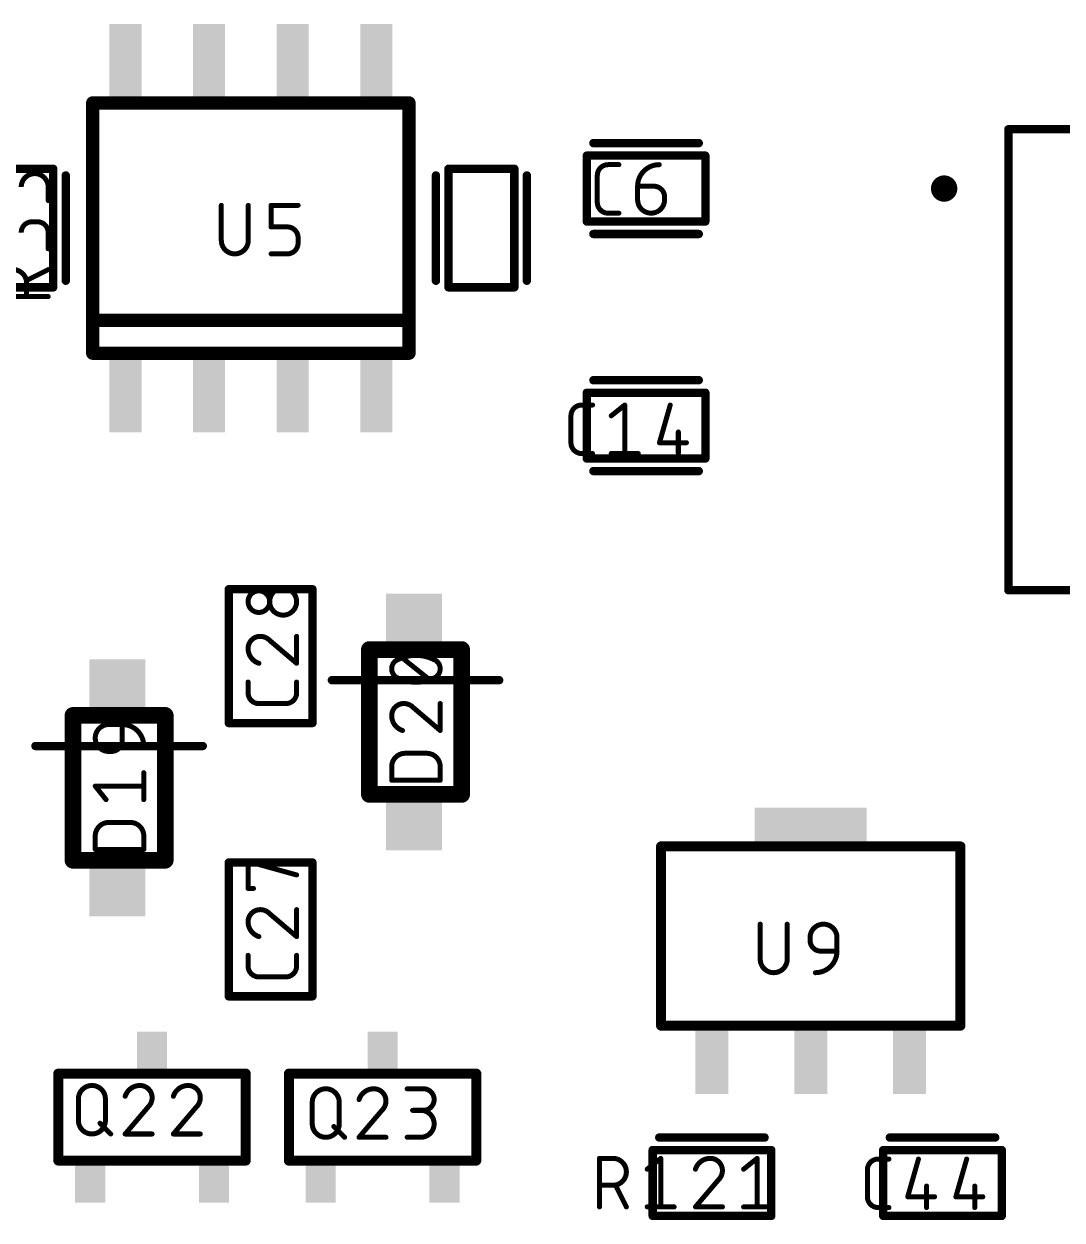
# Model space of a CAD drawing. Extents: x 0 to 107, y -11 to 54.
# Drawn here: x 36.56 to 52.32, y 19.94 to 38.1 of the extents above; entities that cross this region are included whole.
import ezdxf

# ---------------------------------------------------------------- set-up
doc = ezdxf.new("R2010")
doc.units = 0
for name, color, linetype in [('117', 253, 'CONTINUOUS'), ('21', 253, 'CONTINUOUS'), ('51', 253, 'CONTINUOUS')]:
    doc.layers.add(name, color=color, linetype=linetype)

# ---------------------------------------------------------------- blocks, each defined once
blk = doc.blocks.new('RECT')
blk.add_solid([(-0.5, -0.5), (0.5, -0.5), (-0.5, 0.5), (0.5, 0.5)])

msp = doc.modelspace()

# ---------------------------------------------------------------- linework, layer by layer
at = {"layer": '117'}
for points, const_width in [([(45.4234, 35.963, 0.4142), (45.2597, 35.7994)], 0.0762), ([(45.4234, 35.9821, 1), (45.4234, 35.944)], 0.0381), ([(45.4234, 35.944, 1), (45.4234, 35.9821)], 0.0381), ([(45.5871, 35.944, 1), (45.5871, 35.9821)], 0.0381), ([(46.199, 35.963, 0.4142), (45.8716, 35.6357)], 0.0762), ([(46.199, 35.944, 1), (46.199, 35.9821)], 0.0381), ([(36.9236, 35.6223, 1), (36.5143, 35.6223)], 0.0762), ([(45.2788, 35.7994, 1), (45.2407, 35.7994)], 0.0381), ([(45.2407, 35.7994, 1), (45.2788, 35.7994)], 0.0381), ([(36.9426, 35.6223, 1), (36.9045, 35.6223)], 0.0381), ([(36.9045, 35.6223, 1), (36.9426, 35.6223)], 0.0381), ([(45.8716, 35.6547, 1), (45.8716, 35.6166)], 0.0381), ([(45.8907, 35.6357, 1), (45.8526, 35.6357)], 0.0381), ([(45.8526, 35.6357, 1), (45.8907, 35.6357)], 0.0381), ([(46.2808, 35.472, 0.4142), (46.1172, 35.6357)], 0.0762), ([(46.1172, 35.6547, 1), (46.1172, 35.6166)], 0.0381), ([(46.1172, 35.6166, 1), (46.1172, 35.6547)], 0.0381), ([(36.9045, 35.4176, 1), (36.9426, 35.4176)], 0.0381), ([(45.2597, 35.3901, 0.4142), (45.4234, 35.2264)], 0.0762), ([(45.2788, 35.3901, 1), (45.2407, 35.3901)], 0.0381), ([(45.8716, 35.4311, 1), (46.2808, 35.4311)], 0.0762), ([(45.8907, 35.4311, 1), (45.8526, 35.4311)], 0.0381), ([(45.8526, 35.4311, 1), (45.8907, 35.4311)], 0.0381), ([(46.2999, 35.472, 1), (46.2618, 35.472)], 0.0381), ([(46.2618, 35.472, 1), (46.2999, 35.472)], 0.0381), ([(46.2999, 35.4311, 1), (46.2618, 35.4311)], 0.0381), ([(46.2618, 35.4311, 1), (46.2999, 35.4311)], 0.0381), ([(39.5708, 35.3449, 1), (39.5327, 35.3449)], 0.0381), ([(39.98, 35.3449, 1), (39.9419, 35.3449)], 0.0381), ([(40.3267, 35.3449, 1), (40.2886, 35.3449)], 0.0381), ([(40.3077, 35.364, 1), (40.3077, 35.3259)], 0.0381), ([(40.7169, 35.3259, 1), (40.7169, 35.364)], 0.0381), ([(45.2407, 35.3901, 1), (45.2788, 35.3901)], 0.0381), ([(45.4234, 35.2455, 1), (45.4234, 35.2074)], 0.0381), ([(45.4234, 35.2074, 1), (45.4234, 35.2455)], 0.0381), ([(45.5871, 35.2074, 1), (45.5871, 35.2455)], 0.0381), ([(36.678, 35.0953, 0.4142), (36.5143, 34.9317)], 0.0762), ([(36.678, 35.1144, 1), (36.678, 35.0763)], 0.0381), ([(36.678, 35.0763, 1), (36.678, 35.1144)], 0.0381), ([(36.7599, 35.1144, 1), (36.7599, 35.0763)], 0.0381), ([(36.9236, 34.9317, 0.4142), (36.7599, 35.0953)], 0.0762), ([(36.7599, 35.0763, 1), (36.7599, 35.1144)], 0.0381), ([(36.9426, 34.9317, 1), (36.9045, 34.9317)], 0.0381), ([(36.9045, 34.9317, 1), (36.9426, 34.9317)], 0.0381), ([(40.3077, 35.0366, 1), (40.3077, 34.9985)], 0.0381), ([(40.2886, 35.0175, 1), (40.3267, 35.0175)], 0.0381), ([(40.7169, 34.8538, 0.4142), (40.5532, 35.0175)], 0.0762), ([(40.5532, 35.0366, 1), (40.5532, 34.9985)], 0.0381), ([(40.5532, 34.9985, 1), (40.5532, 35.0366)], 0.0381), ([(40.736, 34.8538, 1), (40.6979, 34.8538)], 0.0381), ([(36.9045, 34.6861, 1), (36.9426, 34.6861)], 0.0381), ([(39.5708, 34.8129, 1), (39.5327, 34.8129)], 0.0381), ([(39.5327, 34.8129, 1), (39.5708, 34.8129)], 0.0381), ([(39.5518, 34.8129, 1), (39.961, 34.8129)], 0.0762), ([(39.98, 34.8129, 1), (39.9419, 34.8129)], 0.0381), ([(39.9419, 34.8129, 1), (39.98, 34.8129)], 0.0381), ([(40.5532, 34.6083, 0.4142), (40.7169, 34.772)], 0.0762), ([(40.6979, 34.8538, 1), (40.736, 34.8538)], 0.0381), ([(40.7359, 34.772, 1), (40.6978, 34.772)], 0.0381), ([(40.6979, 34.772, 1), (40.736, 34.772)], 0.0381), ([(40.3077, 34.6273, 1), (40.3077, 34.5892)], 0.0381), ([(40.5532, 34.6273, 1), (40.5532, 34.5892)], 0.0381), ([(40.5532, 34.5892, 1), (40.5532, 34.6273)], 0.0381), ([(36.5962, 34.1643, 1), (36.187, 34.1643)], 0.0762), ([(36.9321, 34.3519, 1), (36.915, 34.386)], 0.0381), ([(36.5877, 34.2223, 1), (36.6047, 34.1882)], 0.0381), ([(36.6152, 34.1643, 1), (36.5771, 34.1643)], 0.0381), ([(36.5771, 34.1643, 1), (36.6152, 34.1643)], 0.0381), ([(36.5771, 33.9597, 1), (36.6152, 33.9597)], 0.0381), ([(36.9236, 33.9407, 1), (36.9236, 33.9788)], 0.0381), ([(45.0234, 32.313, 0.4142), (44.8597, 32.1494)], 0.0762), ([(45.0234, 32.3321, 1), (45.0234, 32.294)], 0.0381), ([(45.0234, 32.294, 1), (45.0234, 32.3321)], 0.0381), ([(45.1871, 32.294, 1), (45.1871, 32.3321)], 0.0381), ([(45.6953, 32.313, 1), (45.6572, 32.313)], 0.0381), ([(45.6881, 32.2982, 1), (45.6643, 32.3279)], 0.0381), ([(46.3852, 32.3078, 1), (46.3485, 32.3183)], 0.0381), ([(44.8788, 32.1494, 1), (44.8407, 32.1494)], 0.0381), ([(44.8407, 32.1494, 1), (44.8788, 32.1494)], 0.0381), ([(45.4597, 32.1642, 1), (45.4835, 32.1345)], 0.0381), ([(46.5087, 31.9038, 1), (46.4706, 31.9038)], 0.0381), ([(44.8597, 31.7401, 0.4142), (45.0234, 31.5764)], 0.0762), ([(44.8788, 31.7401, 1), (44.8407, 31.7401)], 0.0381), ([(44.8407, 31.7401, 1), (44.8788, 31.7401)], 0.0381), ([(45.0234, 31.5955, 1), (45.0234, 31.5574)], 0.0381), ([(45.0234, 31.5574, 1), (45.0234, 31.5955)], 0.0381), ([(45.1871, 31.5574, 1), (45.1871, 31.5955)], 0.0381), ([(45.4716, 31.5955, 1), (45.4716, 31.5574)], 0.0381), ([(45.8808, 31.5574, 1), (45.8808, 31.5955)], 0.0381), ([(46.2031, 31.7592, 1), (46.2031, 31.7211)], 0.0381), ([(46.1848, 31.7454, 1), (46.2215, 31.7349)], 0.0381), ([(46.6124, 31.7211, 1), (46.6124, 31.7592)], 0.0381), ([(45.6572, 31.5764, 1), (45.6953, 31.5764)], 0.0381), ([(46.4706, 31.5764, 1), (46.5087, 31.5764)], 0.0381), ([(40.1218, 29.491, 1), (40.1218, 29.1636)], 0.0762), ([(40.1218, 29.1636, 1), (40.1218, 29.491)], 0.0762), ([(40.1218, 29.51, 1), (40.1218, 29.4719)], 0.0381), ([(40.1218, 29.4719, 1), (40.1218, 29.51)], 0.0381), ([(40.4901, 29.5319, 1), (40.4901, 29.1227)], 0.0762), ([(40.4901, 29.1227, 1), (40.4901, 29.5319)], 0.0762), ([(40.4901, 29.551, 1), (40.4901, 29.5129)], 0.0381), ([(40.4901, 29.5128, 1), (40.4901, 29.5509)], 0.0381), ([(40.1218, 29.1826, 1), (40.1218, 29.1445)], 0.0381), ([(40.1218, 29.1446, 1), (40.1218, 29.1827)], 0.0381), ([(40.4901, 29.1417, 1), (40.4901, 29.1036)], 0.0381), ([(40.4901, 29.1036, 1), (40.4901, 29.1417)], 0.0381), ([(40.1423, 28.8004, 0.4142), (39.9581, 28.6162)], 0.0762), ([(40.1422, 28.8194, 1), (40.1423, 28.7813)], 0.0381), ([(40.2855, 28.739, 0.2053), (40.1423, 28.8004)], 0.0762), ([(40.1423, 28.7813, 1), (40.1423, 28.8194)], 0.0381), ([(40.2978, 28.7535, 1), (40.2731, 28.7245)], 0.0381), ([(40.2717, 28.7259, 1), (40.2993, 28.7521)], 0.0381), ([(40.7138, 28.8004, 1), (40.6757, 28.8004)], 0.0381), ([(39.9581, 28.6162, 0.3252), (40.1218, 28.3912)], 0.0762), ([(39.9771, 28.6162, 1), (39.9391, 28.6162)], 0.0381), ([(39.9391, 28.6162, 1), (39.9772, 28.6162)], 0.0381), ([(42.5064, 28.5119, 0.1139), (42.2404, 28.4505)], 0.0762), ([(42.7724, 28.4505, 0.1139), (42.5064, 28.5119)], 0.0762), ([(42.5064, 28.5309, 1), (42.5064, 28.4929)], 0.0381), ([(42.5064, 28.4929, 1), (42.5064, 28.5309)], 0.0381), ([(40.1159, 28.373, 1), (40.1277, 28.4093)], 0.0381), ([(40.6757, 28.3912, 1), (40.7138, 28.3912)], 0.0381), ([(40.6824, 28.3766, 1), (40.707, 28.4057)], 0.0381), ([(42.2404, 28.4505, 0.3205), (42.1381, 28.3073)], 0.0762), ([(42.1381, 28.3073, 0.3205), (42.2404, 28.1641)], 0.0762), ([(42.1572, 28.3073, 1), (42.1191, 28.3073)], 0.0381), ([(42.2321, 28.4676, 1), (42.2488, 28.4334)], 0.0381), ([(42.2466, 28.4325, 1), (42.2342, 28.4685)], 0.0381), ([(42.3137, 28.4859, 1), (42.2899, 28.4561)], 0.0381), ([(42.8747, 28.3073, 0.3205), (42.7724, 28.4505)], 0.0762), ([(42.7786, 28.4685, 1), (42.7662, 28.4325)], 0.0381), ([(42.7724, 28.1641, 0.3204), (42.8747, 28.3073)], 0.0762), ([(42.764, 28.4334, 1), (42.7807, 28.4676)], 0.0381), ([(42.8937, 28.3073, 1), (42.8557, 28.3073)], 0.0381), ([(42.1191, 28.3073, 1), (42.1571, 28.3073)], 0.0381), ([(42.2404, 28.1641, 0.1139), (42.5064, 28.1027)], 0.0762), ([(42.2488, 28.1812, 1), (42.2321, 28.1469)], 0.0381), ([(42.2342, 28.146, 1), (42.2466, 28.1821)], 0.0381), ([(42.5064, 28.1027, 0.1139), (42.7724, 28.1641)], 0.0762), ([(42.6991, 28.1287, 1), (42.7229, 28.1585)], 0.0381), ([(42.7662, 28.1821, 1), (42.7786, 28.146)], 0.0381), ([(42.7807, 28.1469, 1), (42.764, 28.1812)], 0.0381), ([(42.8557, 28.3073, 1), (42.8937, 28.3073)], 0.0381), ([(39.9581, 27.9429, 0.4142), (40.1218, 27.7793)], 0.0762), ([(39.9771, 27.9429, 1), (39.939, 27.9429)], 0.0381), ([(39.9772, 28.1066, 1), (39.9391, 28.1066)], 0.0381), ([(40.531, 27.7793, 0.4142), (40.6947, 27.9429)], 0.0762), ([(40.7138, 28.1066, 1), (40.6757, 28.1066)], 0.0381), ([(40.7138, 27.9429, 1), (40.6757, 27.9429)], 0.0381), ([(42.5064, 28.1217, 1), (42.5064, 28.0836)], 0.0381), ([(42.5064, 28.0836, 1), (42.5064, 28.1217)], 0.0381), ([(39.9391, 27.9429, 1), (39.9772, 27.9429)], 0.0381), ([(40.1218, 27.7983, 1), (40.1218, 27.7602)], 0.0381), ([(40.1218, 27.7602, 1), (40.1218, 27.7983)], 0.0381), ([(40.531, 27.7983, 1), (40.531, 27.7602)], 0.0381), ([(40.531, 27.7602, 1), (40.531, 27.7983)], 0.0381), ([(40.6757, 27.9429, 1), (40.7138, 27.9429)], 0.0381), ([(42.3223, 27.7804, 0.4142), (42.1381, 27.5962)], 0.0762), ([(42.3222, 27.7994, 1), (42.3223, 27.7613)], 0.0381), ([(42.4655, 27.719, 0.2053), (42.3223, 27.7804)], 0.0762), ([(42.3223, 27.7613, 1), (42.3223, 27.7994)], 0.0381), ([(42.8938, 27.7804, 1), (42.8557, 27.7804)], 0.0381), ([(42.1381, 27.5962, 0.3252), (42.3018, 27.3712)], 0.0762), ([(42.1571, 27.5962, 1), (42.1191, 27.5962)], 0.0381), ([(42.1191, 27.5962, 1), (42.1572, 27.5962)], 0.0381), ([(42.4778, 27.7335, 1), (42.4531, 27.7045)], 0.0381), ([(42.4517, 27.7059, 1), (42.4793, 27.7321)], 0.0381), ([(37.8427, 27.4619, 1), (37.8427, 27.0527)], 0.0762), ([(37.8427, 27.4809, 1), (37.8427, 27.4428)], 0.0381), ([(37.8427, 27.4428, 1), (37.8427, 27.4809)], 0.0381), ([(38.3747, 27.1345, 0.4142), (38.0473, 27.4619)], 0.0762), ([(38.0473, 27.4809, 1), (38.0473, 27.4428)], 0.0381), ([(38.0664, 27.4619, 1), (38.0283, 27.4619)], 0.0381), ([(38.0473, 27.4428, 1), (38.0473, 27.4809)], 0.0381), ([(37.8836, 27.0527, 0.4142), (38.0473, 27.2164)], 0.0762), ([(38.0664, 27.2164, 1), (38.0283, 27.2164)], 0.0381), ([(42.2959, 27.353, 1), (42.3077, 27.3893)], 0.0381), ([(42.8557, 27.3712, 1), (42.8938, 27.3712)], 0.0381), ([(42.8624, 27.3566, 1), (42.887, 27.3857)], 0.0381), ([(37.8427, 27.0717, 1), (37.8427, 27.0336)], 0.0381), ([(37.8427, 27.0336, 1), (37.8427, 27.0717)], 0.0381), ([(37.8836, 27.0717, 1), (37.8836, 27.0336)], 0.0381), ([(37.8836, 27.0336, 1), (37.8836, 27.0717)], 0.0381), ([(38.0283, 27.2164, 1), (38.0664, 27.2164)], 0.0381), ([(38.3557, 27.1345, 1), (38.3938, 27.1345)], 0.0381), ([(42.3427, 27.0245, 0.4142), (42.1381, 26.8199)], 0.0762), ([(42.3427, 27.0435, 1), (42.3427, 27.0054)], 0.0381), ([(42.3427, 27.0054, 1), (42.3427, 27.0435)], 0.0381), ([(42.8747, 26.8199, 0.4142), (42.6701, 27.0245)], 0.0762), ([(42.6701, 27.0435, 1), (42.6701, 27.0054)], 0.0381), ([(42.6701, 27.0054, 1), (42.6701, 27.0435)], 0.0381), ([(38.3938, 26.7304, 1), (38.3557, 26.7304)], 0.0381), ([(42.1572, 26.8199, 1), (42.1191, 26.8199)], 0.0381), ([(42.1191, 26.8199, 1), (42.1572, 26.8199)], 0.0381), ([(42.8938, 26.8199, 1), (42.8557, 26.8199)], 0.0381), ([(42.8557, 26.8199, 1), (42.8937, 26.8199)], 0.0381), ([(37.653, 26.5377, 1), (37.6232, 26.5139)], 0.0381), ([(37.6381, 26.5448, 1), (37.6381, 26.5067)], 0.0381), ([(38.3747, 26.5067, 1), (38.3747, 26.5448)], 0.0381), ([(42.1381, 26.6343, 1), (42.1381, 26.5962)], 0.0381), ([(42.1191, 26.6153, 1), (42.1572, 26.6153)], 0.0381), ([(42.8557, 26.6153, 1), (42.8938, 26.6153)], 0.0381), ([(42.8747, 26.5962, 1), (42.8747, 26.6343)], 0.0381), ([(37.7869, 26.3093, 1), (37.8167, 26.3331)], 0.0381), ([(38.3557, 26.3212, 1), (38.3938, 26.3212)], 0.0381), ([(37.8427, 25.9745, 0.4142), (37.6381, 25.7699)], 0.0762), ([(37.8427, 25.9935, 1), (37.8427, 25.9554)], 0.0381), ([(37.8427, 25.9554, 1), (37.8427, 25.9935)], 0.0381), ([(38.3747, 25.7699, 0.4142), (38.1701, 25.9745)], 0.0762), ([(38.1701, 25.9935, 1), (38.1701, 25.9554)], 0.0381), ([(38.1701, 25.9554, 1), (38.1701, 25.9935)], 0.0381), ([(37.6572, 25.7699, 1), (37.6191, 25.7699)], 0.0381), ([(38.3938, 25.7699, 1), (38.3557, 25.7699)], 0.0381), ([(37.6191, 25.7699, 1), (37.6572, 25.7699)], 0.0381), ([(38.3557, 25.7699, 1), (38.3937, 25.7699)], 0.0381), ([(37.6381, 25.5843, 1), (37.6381, 25.5462)], 0.0381), ([(37.6191, 25.5653, 1), (37.6572, 25.5653)], 0.0381), ([(38.3557, 25.5653, 1), (38.3938, 25.5653)], 0.0381), ([(38.3747, 25.5462, 1), (38.3747, 25.5843)], 0.0381), ([(39.9632, 25.4003, 1), (39.953, 25.3635)], 0.0381), ([(39.9772, 25.3819, 1), (39.9391, 25.3819)], 0.0381), ([(40.6896, 25.1589, 1), (40.6998, 25.1956)], 0.0381), ([(39.9581, 24.9917, 1), (39.9581, 24.9536)], 0.0381), ([(39.9391, 24.9727, 1), (39.9772, 24.9727)], 0.0381), ([(40.0399, 24.9536, 1), (40.0399, 24.9917)], 0.0381), ([(40.1423, 24.6504, 0.4142), (39.9581, 24.4662)], 0.0762), ([(40.1422, 24.6694, 1), (40.1423, 24.6313)], 0.0381), ([(40.2855, 24.589, 0.2053), (40.1423, 24.6504)], 0.0762), ([(40.1423, 24.6313, 1), (40.1423, 24.6694)], 0.0381), ([(40.2978, 24.6035, 1), (40.2731, 24.5745)], 0.0381), ([(40.2717, 24.5759, 1), (40.2993, 24.6021)], 0.0381), ([(40.7138, 24.6504, 1), (40.6757, 24.6504)], 0.0381), ([(39.9581, 24.4662, 0.3252), (40.1218, 24.2412)], 0.0762), ([(39.9771, 24.4662, 1), (39.9391, 24.4662)], 0.0381), ([(39.9391, 24.4662, 1), (39.9772, 24.4662)], 0.0381), ([(47.7522, 24.4297, 1), (47.7141, 24.4297)], 0.0381), ([(48.1614, 24.4297, 1), (48.1233, 24.4297)], 0.0381), ([(48.8982, 24.2251, 1), (48.489, 24.2251)], 0.0762), ([(40.1159, 24.223, 1), (40.1277, 24.2593)], 0.0381), ([(40.6757, 24.2412, 1), (40.7138, 24.2412)], 0.0381), ([(40.6824, 24.2266, 1), (40.707, 24.2557)], 0.0381), ([(48.5081, 24.2251, 1), (48.47, 24.2251)], 0.0381), ([(48.47, 24.2251, 1), (48.5081, 24.2251)], 0.0381), ([(48.489, 24.1842, 0.4142), (48.6527, 24.0205)], 0.0762), ([(48.5081, 24.1842, 1), (48.47, 24.1842)], 0.0381), ([(48.47, 24.1842, 1), (48.5081, 24.1842)], 0.0381), ([(48.9173, 24.2251, 1), (48.8792, 24.2251)], 0.0381), ([(48.8792, 24.2251, 1), (48.9173, 24.2251)], 0.0381), ([(39.9772, 23.9566, 1), (39.9391, 23.9566)], 0.0381), ([(40.7138, 23.9566, 1), (40.6757, 23.9566)], 0.0381), ([(48.5708, 23.6931, 0.4142), (48.8982, 24.0205)], 0.0762), ([(48.6527, 24.0395, 1), (48.6527, 24.0014)], 0.0381), ([(48.6527, 24.0014, 1), (48.6527, 24.0395)], 0.0381), ([(48.9173, 24.0205, 1), (48.8792, 24.0205)], 0.0381), ([(48.8792, 24.0205, 1), (48.9173, 24.0205)], 0.0381), ([(48.8982, 24.0014, 1), (48.8982, 24.0395)], 0.0381), ([(39.9581, 23.7929, 0.4142), (40.1218, 23.6293)], 0.0762), ([(39.9771, 23.7929, 1), (39.939, 23.7929)], 0.0381), ([(39.9391, 23.7929, 1), (39.9772, 23.7929)], 0.0381), ([(40.531, 23.6293, 0.4142), (40.6947, 23.7929)], 0.0762), ([(40.7138, 23.7929, 1), (40.6757, 23.7929)], 0.0381), ([(40.6757, 23.7929, 1), (40.7138, 23.7929)], 0.0381), ([(47.7331, 23.8977, 1), (48.1423, 23.8977)], 0.0762), ([(47.7522, 23.8977, 1), (47.7141, 23.8977)], 0.0381), ([(47.7141, 23.8977, 1), (47.7522, 23.8977)], 0.0381), ([(48.1614, 23.8977, 1), (48.1233, 23.8977)], 0.0381), ([(48.1233, 23.8977, 1), (48.1614, 23.8977)], 0.0381), ([(40.1218, 23.6483, 1), (40.1218, 23.6102)], 0.0381), ([(40.1218, 23.6102, 1), (40.1218, 23.6483)], 0.0381), ([(40.531, 23.6483, 1), (40.531, 23.6102)], 0.0381), ([(40.531, 23.6102, 1), (40.531, 23.6483)], 0.0381), ([(48.5708, 23.7121, 1), (48.5708, 23.674)], 0.0381), ([(37.7919, 21.7755, 1), (37.3826, 21.7755)], 0.0762), ([(38.3173, 21.9802, 0.3252), (38.0922, 21.8165)], 0.0762), ([(38.5014, 21.796, 0.4142), (38.3173, 21.9802)], 0.0762), ([(38.3173, 21.9992, 1), (38.3173, 21.9611)], 0.0381), ([(38.3173, 21.9611, 1), (38.3173, 21.9992)], 0.0381), ([(39.0488, 21.9802, 0.3252), (38.8237, 21.8165)], 0.0762), ([(39.2329, 21.796, 0.4142), (39.0488, 21.9802)], 0.0762), ([(39.0488, 21.9992, 1), (39.0488, 21.9611)], 0.0381), ([(39.0488, 21.9611, 1), (39.0488, 21.9992)], 0.0381), ([(37.4017, 21.7755, 1), (37.3636, 21.7755)], 0.0381), ([(37.8109, 21.7755, 1), (37.7728, 21.7755)], 0.0381), ([(38.0741, 21.8223, 1), (38.1103, 21.8106)], 0.0381), ([(38.44, 21.6528, 0.2053), (38.5014, 21.796)], 0.0762), ([(38.5205, 21.796, 1), (38.4824, 21.796)], 0.0381), ([(38.4824, 21.796, 1), (38.5205, 21.796)], 0.0381), ([(38.8056, 21.8223, 1), (38.8418, 21.8106)], 0.0381), ([(39.1715, 21.6528, 0.2053), (39.2329, 21.796)], 0.0762), ([(39.252, 21.796, 1), (39.2139, 21.796)], 0.0381), ([(39.2139, 21.796, 1), (39.252, 21.796)], 0.0381), ([(41.3419, 21.7255, 1), (40.9326, 21.7255)], 0.0762), ([(41.8673, 21.9302, 0.3252), (41.6422, 21.7665)], 0.0762), ([(42.0514, 21.746, 0.4142), (41.8673, 21.9302)], 0.0762), ([(41.8673, 21.9492, 1), (41.8673, 21.9111)], 0.0381), ([(41.8673, 21.9111, 1), (41.8673, 21.9492)], 0.0381), ([(42.3737, 21.9492, 1), (42.3737, 21.9111)], 0.0381), ([(42.6192, 21.6028, 1), (42.6192, 21.9302)], 0.0762), ([(42.6192, 21.9492, 1), (42.6192, 21.9111)], 0.0381), ([(42.6192, 21.9111, 1), (42.6192, 21.9492)], 0.0381), ([(37.3636, 21.7755, 1), (37.4017, 21.7755)], 0.0381), ([(37.7728, 21.7755, 1), (37.8109, 21.7755)], 0.0381), ([(38.4269, 21.6666, 1), (38.4532, 21.639)], 0.0381), ([(38.4545, 21.6404, 1), (38.4255, 21.6651)], 0.0381), ([(39.1584, 21.6666, 1), (39.1847, 21.639)], 0.0381), ([(39.1861, 21.6404, 1), (39.157, 21.6651)], 0.0381), ([(40.9517, 21.7255, 1), (40.9136, 21.7255)], 0.0381), ([(40.9136, 21.7255, 1), (40.9517, 21.7255)], 0.0381), ([(41.3609, 21.7255, 1), (41.3228, 21.7255)], 0.0381), ([(41.3228, 21.7255, 1), (41.3609, 21.7255)], 0.0381), ([(41.6241, 21.7723, 1), (41.6603, 21.7606)], 0.0381), ([(41.99, 21.6028, 0.2053), (42.0514, 21.746)], 0.0762), ([(41.9769, 21.6166, 1), (42.0032, 21.589)], 0.0381), ([(42.0045, 21.5904, 1), (41.9755, 21.6151)], 0.0381), ([(42.0705, 21.746, 1), (42.0324, 21.746)], 0.0381), ([(42.0324, 21.746, 1), (42.0705, 21.746)], 0.0381), ([(42.4555, 21.6218, 1), (42.4555, 21.5837)], 0.0381), ([(42.5783, 21.1936, 1), (42.5783, 21.6028)], 0.0762), ([(42.5783, 21.6218, 1), (42.5783, 21.5837)], 0.0381), ([(42.6192, 21.6218, 1), (42.6192, 21.5837)], 0.0381), ([(42.6192, 21.5837, 1), (42.6192, 21.6218)], 0.0381), ([(37.3826, 21.4482, 1), (37.7919, 21.4482)], 0.0762), ([(37.4017, 21.4482, 1), (37.3636, 21.4482)], 0.0381), ([(37.3636, 21.4482, 1), (37.4017, 21.4482)], 0.0381), ([(37.7235, 21.4207, 1), (37.6965, 21.3938)], 0.0381), ([(37.8109, 21.4482, 1), (37.7728, 21.4482)], 0.0381), ([(37.7728, 21.4482, 1), (37.8109, 21.4482)], 0.0381), ([(40.9326, 21.3982, 1), (41.3419, 21.3982)], 0.0762), ([(40.9517, 21.3982, 1), (40.9136, 21.3982)], 0.0381), ([(41.3609, 21.3982, 1), (41.3228, 21.3982)], 0.0381), ([(37.8602, 21.2301, 1), (37.8872, 21.257)], 0.0381), ([(38.0922, 21.2626, 1), (38.0922, 21.2245)], 0.0381), ([(38.0777, 21.2559, 1), (38.1067, 21.2312)], 0.0381), ([(38.5014, 21.2245, 1), (38.5014, 21.2626)], 0.0381), ([(38.8237, 21.2626, 1), (38.8237, 21.2245)], 0.0381), ([(38.8092, 21.2559, 1), (38.8382, 21.2312)], 0.0381), ([(39.2329, 21.2245, 1), (39.2329, 21.2626)], 0.0381), ([(40.9136, 21.3982, 1), (40.9517, 21.3982)], 0.0381), ([(41.2735, 21.3707, 1), (41.2465, 21.3438)], 0.0381), ([(41.3228, 21.3982, 1), (41.3609, 21.3982)], 0.0381), ([(41.4102, 21.1801, 1), (41.4372, 21.207)], 0.0381), ([(41.6422, 21.2126, 1), (41.6422, 21.1745)], 0.0381), ([(41.6277, 21.2059, 1), (41.6567, 21.1812)], 0.0381), ([(42.0514, 21.1745, 1), (42.0514, 21.2126)], 0.0381), ([(42.3737, 21.2126, 1), (42.3737, 21.1745)], 0.0381), ([(42.5783, 21.2126, 1), (42.5783, 21.1745)], 0.0381), ([(42.5783, 21.1745, 1), (42.5783, 21.2126)], 0.0381), ([(45.3107, 20.8736, 1), (45.2726, 20.8736)], 0.0381), ([(45.2916, 20.8926, 1), (45.2916, 20.8545)], 0.0381), ([(45.4962, 20.4643, 1), (45.4962, 20.8736)], 0.0762), ([(45.4962, 20.8926, 1), (45.4962, 20.8545)], 0.0381), ([(45.4962, 20.8545, 1), (45.4962, 20.8926)], 0.0381), ([(46.2417, 20.8736, 1), (46.2036, 20.8736)], 0.0381), ([(46.2345, 20.8587, 1), (46.2107, 20.8884)], 0.0381), ([(46.9746, 20.8736, 0.3252), (46.7495, 20.7099)], 0.0762), ([(47.1588, 20.6894, 0.4142), (46.9746, 20.8736)], 0.0762), ([(46.9746, 20.8926, 1), (46.9746, 20.8545)], 0.0381), ([(46.9746, 20.8545, 1), (46.9746, 20.8926)], 0.0381), ([(47.7047, 20.8736, 1), (47.6666, 20.8736)], 0.0381), ([(47.6976, 20.8587, 1), (47.6738, 20.8884)], 0.0381), ([(49.5234, 20.863, 0.4142), (49.3597, 20.6994)], 0.0762), ([(49.5234, 20.8821, 1), (49.5234, 20.844)], 0.0381), ([(49.5234, 20.844, 1), (49.5234, 20.8821)], 0.0381), ([(49.6871, 20.844, 1), (49.6871, 20.8821)], 0.0381), ([(50.1536, 20.8578, 1), (50.117, 20.8683)], 0.0381), ([(50.8852, 20.8578, 1), (50.8485, 20.8683)], 0.0381), ([(46.0061, 20.7247, 1), (46.0299, 20.695)], 0.0381), ([(46.7314, 20.7157, 1), (46.7677, 20.704)], 0.0381), ([(47.0974, 20.5462, 0.2053), (47.1588, 20.6894)], 0.0762), ([(47.1778, 20.6894, 1), (47.1397, 20.6894)], 0.0381), ([(47.1397, 20.6894, 1), (47.1778, 20.6894)], 0.0381), ([(47.4692, 20.7247, 1), (47.493, 20.695)], 0.0381), ([(49.3788, 20.6994, 1), (49.3407, 20.6994)], 0.0381), ([(49.3407, 20.6994, 1), (49.3788, 20.6994)], 0.0381), ([(47.0842, 20.56, 1), (47.1105, 20.5324)], 0.0381), ([(47.1119, 20.5338, 1), (47.0829, 20.5585)], 0.0381), ([(45.2916, 20.4834, 1), (45.2916, 20.4453)], 0.0381), ([(45.4962, 20.4834, 1), (45.4962, 20.4453)], 0.0381), ([(45.4962, 20.4453, 1), (45.4962, 20.4834)], 0.0381), ([(45.5542, 20.4729, 1), (45.5201, 20.4558)], 0.0381), ([(50.2771, 20.4538, 1), (50.239, 20.4538)], 0.0381), ([(51.0087, 20.4538, 1), (50.9706, 20.4538)], 0.0381), ([(45.6838, 20.1284, 1), (45.7179, 20.1455)], 0.0381), ([(46.018, 20.156, 1), (46.018, 20.1179)], 0.0381), ([(46.4272, 20.1179, 1), (46.4272, 20.156)], 0.0381), ([(46.7495, 20.156, 1), (46.7495, 20.1179)], 0.0381), ([(46.735, 20.1493, 1), (46.7641, 20.1246)], 0.0381), ([(47.1588, 20.1179, 1), (47.1588, 20.156)], 0.0381), ([(47.4811, 20.156, 1), (47.4811, 20.1179)], 0.0381), ([(47.8903, 20.1179, 1), (47.8903, 20.156)], 0.0381), ([(49.3597, 20.2901, 0.4142), (49.5234, 20.1264)], 0.0762), ([(49.3788, 20.2901, 1), (49.3407, 20.2901)], 0.0381), ([(49.3407, 20.2901, 1), (49.3788, 20.2901)], 0.0381), ([(49.5234, 20.1455, 1), (49.5234, 20.1074)], 0.0381), ([(49.5234, 20.1074, 1), (49.5234, 20.1455)], 0.0381), ([(49.6871, 20.1074, 1), (49.6871, 20.1455)], 0.0381), ([(49.9716, 20.3092, 1), (49.9716, 20.2711)], 0.0381), ([(49.9533, 20.2954, 1), (49.9899, 20.2849)], 0.0381), ([(50.3808, 20.2711, 1), (50.3808, 20.3092)], 0.0381), ([(50.7031, 20.3092, 1), (50.7031, 20.2711)], 0.0381), ([(50.6848, 20.2954, 1), (50.7215, 20.2849)], 0.0381), ([(51.1124, 20.2711, 1), (51.1124, 20.3092)], 0.0381), ([(45.2726, 20.137, 1), (45.3107, 20.137)], 0.0381), ([(46.2036, 20.137, 1), (46.2417, 20.137)], 0.0381), ([(47.6666, 20.137, 1), (47.7047, 20.137)], 0.0381), ([(50.239, 20.1264, 1), (50.2771, 20.1264)], 0.0381), ([(50.9706, 20.1264, 1), (51.0087, 20.1264)], 0.0381)]:
    msp.add_lwpolyline(points, format="xyb", dxfattribs=dict(at, const_width=const_width))
at = {"layer": '117', "const_width": 0.0762}
for points in [[(45.4234, 35.963), (45.5871, 35.963)], [(45.2597, 35.3901), (45.2597, 35.7994)], [(36.9236, 35.4176), (36.9236, 35.6223)], [(45.8716, 35.6357), (46.1172, 35.6357)], [(45.8716, 35.4311), (45.8716, 35.6357)], [(46.2808, 35.472), (46.2808, 35.4311)], [(39.5518, 35.3449), (39.5518, 34.8129)], [(39.961, 34.8129), (39.961, 35.3449)], [(40.3077, 35.0175), (40.3077, 35.3449)], [(40.3077, 35.3449), (40.7169, 35.3449)], [(45.5871, 35.2264), (45.4234, 35.2264)], [(36.7599, 35.0953), (36.678, 35.0953)], [(36.9236, 34.6861), (36.9236, 34.9317)], [(40.5532, 35.0175), (40.3077, 35.0175)], [(40.7169, 34.772), (40.7169, 34.8538)], [(40.3077, 34.6083), (40.5532, 34.6083)], [(36.9236, 34.3689), (36.5962, 34.2052)], [(36.5962, 34.1643), (36.5962, 33.9597)], [(36.9236, 33.9597), (36.187, 33.9597)], [(45.0234, 32.313), (45.1871, 32.313)], [(45.4716, 32.1494), (45.6762, 32.313)], [(45.6762, 32.313), (45.6762, 31.5764)], [(46.3668, 32.313), (46.2031, 31.7401)], [(44.8597, 31.7401), (44.8597, 32.1494)], [(46.4896, 31.9038), (46.4896, 31.5764)], [(45.1871, 31.5764), (45.0234, 31.5764)], [(45.4716, 31.5764), (45.8808, 31.5764)], [(46.2031, 31.7401), (46.6124, 31.7401)], [(40.2855, 28.739), (40.6947, 28.3912)], [(40.6947, 28.3912), (40.6947, 28.8004)], [(42.711, 28.1436), (42.3018, 28.471)], [(39.9581, 27.9429), (39.9581, 28.1066)], [(40.6947, 28.1066), (40.6947, 27.9429)], [(40.531, 27.7793), (40.1218, 27.7793)], [(42.8747, 27.3712), (42.8747, 27.7804)], [(42.4655, 27.719), (42.8747, 27.3712)], [(37.8427, 27.4619), (38.0473, 27.4619)], [(38.0473, 27.4619), (38.0473, 27.2164)], [(37.8836, 27.0527), (37.8427, 27.0527)], [(42.3427, 27.0245), (42.6701, 27.0245)], [(38.3747, 26.3212), (38.3747, 26.7304)], [(42.1381, 26.6153), (42.1381, 26.8199)], [(42.8747, 26.8199), (42.8747, 26.6153)], [(37.8018, 26.3212), (37.6381, 26.5258)], [(37.6381, 26.5258), (38.3747, 26.5258)], [(42.8747, 26.6153), (42.1381, 26.6153)], [(37.8427, 25.9745), (38.1701, 25.9745)], [(37.6381, 25.5653), (37.6381, 25.7699)], [(38.3747, 25.7699), (38.3747, 25.5653)], [(38.3747, 25.5653), (37.6381, 25.5653)], [(39.9581, 24.9727), (39.9581, 25.3819)], [(39.9581, 25.3819), (40.6947, 25.1773)], [(40.0399, 24.9727), (39.9581, 24.9727)], [(40.2855, 24.589), (40.6947, 24.2412)], [(40.6947, 24.2412), (40.6947, 24.6504)], [(47.7331, 24.4297), (47.7331, 23.8977)], [(48.1423, 23.8977), (48.1423, 24.4297)], [(48.489, 24.1842), (48.489, 24.2251)], [(48.8982, 24.2251), (48.8982, 24.0205)], [(39.9581, 23.7929), (39.9581, 23.9566)], [(40.6947, 23.9566), (40.6947, 23.7929)], [(48.8982, 24.0205), (48.6527, 24.0205)], [(40.531, 23.6293), (40.1218, 23.6293)], [(37.3826, 21.4482), (37.3826, 21.7755)], [(37.7919, 21.7755), (37.7919, 21.4482)], [(42.3737, 21.9302), (42.6192, 21.9302)], [(38.44, 21.6528), (38.0922, 21.2436)], [(39.1715, 21.6528), (38.8237, 21.2436)], [(40.9326, 21.3982), (40.9326, 21.7255)], [(41.3419, 21.7255), (41.3419, 21.3982)], [(41.99, 21.6028), (41.6422, 21.1936)], [(42.6192, 21.6028), (42.4555, 21.6028)], [(37.71, 21.4072), (37.8737, 21.2436)], [(38.0922, 21.2436), (38.5014, 21.2436)], [(38.8237, 21.2436), (39.2329, 21.2436)], [(41.26, 21.3572), (41.4237, 21.1936)], [(41.6422, 21.1936), (42.0514, 21.1936)], [(42.3737, 21.1936), (42.5783, 21.1936)], [(45.2916, 20.137), (45.2916, 20.8736)], [(45.2916, 20.8736), (45.4962, 20.8736)], [(46.018, 20.7099), (46.2226, 20.8736)], [(46.2226, 20.8736), (46.2226, 20.137)], [(47.4811, 20.7099), (47.6857, 20.8736)], [(47.6857, 20.8736), (47.6857, 20.137)], [(49.5234, 20.863), (49.6871, 20.863)], [(50.1353, 20.863), (49.9716, 20.2901)], [(50.8668, 20.863), (50.7031, 20.2901)], [(49.3597, 20.2901), (49.3597, 20.6994)], [(47.0974, 20.5462), (46.7495, 20.137)], [(45.4962, 20.4643), (45.2916, 20.4643)], [(45.7008, 20.137), (45.5371, 20.4643)], [(50.2581, 20.4538), (50.2581, 20.1264)], [(50.9896, 20.4538), (50.9896, 20.1264)], [(46.018, 20.137), (46.4272, 20.137)], [(46.7495, 20.137), (47.1588, 20.137)], [(47.4811, 20.137), (47.8903, 20.137)], [(49.6871, 20.1264), (49.5234, 20.1264)], [(49.9716, 20.2901), (50.3808, 20.2901)], [(50.7031, 20.2901), (51.1124, 20.2901)]]:
    msp.add_lwpolyline(points, dxfattribs=at)
at = {"layer": '21'}
for points, const_width in [([(51.5, 36.5), (51.98, 36.5)], 0.127), ([(51.5, 36.5), (51.5, 36.02)], 0.127), ([(45.2, 36.29), (46.8, 36.29)], 0.127), ([(37.19, 34.2), (37.19, 35.8)], 0.127), ([(42.81, 35.8), (42.81, 34.2)], 0.127), ([(44.19, 35.8), (44.19, 34.2)], 0.127), ([(45.2, 34.91), (46.8, 34.91)], 0.127), ([(45.2, 32.69), (46.8, 32.69)], 0.127), ([(45.2, 31.31), (46.8, 31.31)], 0.127), ([(51.5, 29.5), (51.5, 29.98)], 0.127), ([(39.665, 29.516), (40.935, 29.516)], 0.127), ([(39.665, 27.484), (39.665, 29.516)], 0.127), ([(40.935, 27.484), (40.935, 29.516)], 0.127), ([(51.5, 29.5), (51.98, 29.5)], 0.127), ([(43.77, 28.135), (41.23, 28.135)], 0.127), ([(39.665, 27.484), (40.935, 27.484)], 0.127), ([(39.27, 27.135), (36.73, 27.135)], 0.127), ([(46.2276, 22.8976), (46.2276, 25.6104)], 0.1524), ([(46.2276, 25.6104), (47.2864, 25.6104)], 0.1524), ([(49.7636, 25.6104), (50.7724, 25.6104)], 0.1524), ([(50.7724, 25.6104), (50.7724, 22.8976)], 0.1524), ([(39.665, 25.366), (40.935, 25.366)], 0.127), ([(39.665, 23.334), (39.665, 25.366)], 0.127), ([(40.935, 23.334), (40.935, 25.366)], 0.127), ([(39.665, 23.334), (40.935, 23.334)], 0.127), ([(47.9224, 22.8896), (47.5636, 22.8896)], 0.1524), ([(49.4224, 22.8896), (49.0636, 22.8896)], 0.1524), ([(47.8, 21.19), (46.2, 21.19)], 0.127), ([(49.7, 21.19), (51.3, 21.19)], 0.127)]:
    msp.add_lwpolyline(points, dxfattribs=dict(at, const_width=const_width))
for points, const_width in [([(51.5, 36.5318, 1), (51.5, 36.4682)], 0.0635), ([(51.5318, 36.5, 1), (51.4682, 36.5)], 0.0635), ([(51.98, 36.4682, 1), (51.98, 36.5318)], 0.0635), ([(45.2, 36.3218, 1), (45.2, 36.2582)], 0.0635), ([(46.8, 36.2582, 1), (46.8, 36.3218)], 0.0635), ([(51.4682, 36.02, 1), (51.5318, 36.02)], 0.0635), ([(37.2218, 35.8, 1), (37.1583, 35.8)], 0.0635), ([(42.8418, 35.8, 1), (42.7782, 35.8)], 0.0635), ([(44.2218, 35.8, 1), (44.1583, 35.8)], 0.0635), ([(50.525, 35.5, 1), (50.525, 35.7, 1), (50.525, 35.5)], 0.2), ([(45.2, 34.9418, 1), (45.2, 34.8783)], 0.0635), ([(46.8, 34.8783, 1), (46.8, 34.9418)], 0.0635), ([(37.1583, 34.2, 1), (37.2218, 34.2)], 0.0635), ([(42.7782, 34.2, 1), (42.8418, 34.2)], 0.0635), ([(44.1583, 34.2, 1), (44.2218, 34.2)], 0.0635), ([(45.2, 32.7218, 1), (45.2, 32.6583)], 0.0635), ([(46.8, 32.6583, 1), (46.8, 32.7218)], 0.0635), ([(45.2, 31.3418, 1), (45.2, 31.2783)], 0.0635), ([(46.8, 31.2783, 1), (46.8, 31.3418)], 0.0635), ([(51.5318, 29.98, 1), (51.4682, 29.98)], 0.0635), ([(39.6968, 29.516, 1), (39.6332, 29.516)], 0.0635), ([(39.665, 29.5478, 1), (39.665, 29.4843)], 0.0635), ([(40.9668, 29.516, 1), (40.9032, 29.516)], 0.0635), ([(40.935, 29.4843, 1), (40.935, 29.5478)], 0.0635), ([(51.5, 29.5317, 1), (51.5, 29.4683)], 0.0635), ([(51.4682, 29.5, 1), (51.5318, 29.5)], 0.0635), ([(51.98, 29.4683, 1), (51.98, 29.5317)], 0.0635), ([(41.23, 28.1668, 1), (41.23, 28.1033)], 0.0635), ([(43.77, 28.1033, 1), (43.77, 28.1668)], 0.0635), ([(39.6332, 27.484, 1), (39.6968, 27.484)], 0.0635), ([(39.665, 27.5158, 1), (39.665, 27.4523)], 0.0635), ([(40.9032, 27.484, 1), (40.9668, 27.484)], 0.0635), ([(40.935, 27.4523, 1), (40.935, 27.5158)], 0.0635), ([(36.73, 27.1668, 1), (36.73, 27.1033)], 0.0635), ([(39.27, 27.1033, 1), (39.27, 27.1668)], 0.0635), ([(46.2657, 25.6104, 1), (46.1895, 25.6104)], 0.0762), ([(46.2276, 25.6485, 1), (46.2276, 25.5723)], 0.0762), ([(47.2864, 25.5723, 1), (47.2864, 25.6485)], 0.0762), ([(49.7636, 25.6485, 1), (49.7636, 25.5723)], 0.0762), ([(50.8105, 25.6104, 1), (50.7343, 25.6104)], 0.0762), ([(50.7724, 25.5723, 1), (50.7724, 25.6485)], 0.0762), ([(39.6968, 25.366, 1), (39.6332, 25.366)], 0.0635), ([(39.665, 25.3977, 1), (39.665, 25.3343)], 0.0635), ([(40.9668, 25.366, 1), (40.9032, 25.366)], 0.0635), ([(40.935, 25.3343, 1), (40.935, 25.3977)], 0.0635), ([(39.6332, 23.334, 1), (39.6968, 23.334)], 0.0635), ([(39.665, 23.3657, 1), (39.665, 23.3023)], 0.0635), ([(40.9032, 23.334, 1), (40.9668, 23.334)], 0.0635), ([(40.935, 23.3023, 1), (40.935, 23.3657)], 0.0635), ([(46.1895, 22.8976, 1), (46.2657, 22.8976)], 0.0762), ([(47.5636, 22.9277, 1), (47.5636, 22.8515)], 0.0762), ([(47.9224, 22.8515, 1), (47.9224, 22.9277)], 0.0762), ([(49.0636, 22.9277, 1), (49.0636, 22.8515)], 0.0762), ([(49.4224, 22.8515, 1), (49.4224, 22.9277)], 0.0762), ([(50.7343, 22.8976, 1), (50.8105, 22.8976)], 0.0762), ([(46.2, 21.2218, 1), (46.2, 21.1583)], 0.0635), ([(47.8, 21.1583, 1), (47.8, 21.2218)], 0.0635), ([(49.7, 21.2218, 1), (49.7, 21.1583)], 0.0635), ([(51.3, 21.1583, 1), (51.3, 21.2218)], 0.0635)]:
    msp.add_lwpolyline(points, format="xyb", dxfattribs=dict(at, const_width=const_width))
at = {"layer": '51'}
for points, const_width in [([(37.6, 33.6), (37.6, 36.9)], 0.2032), ([(37.6, 36.9), (42.4, 36.9)], 0.2032), ([(42.4, 36.9), (42.4, 33.6)], 0.2032), ([(58.5, 36.5), (51.5, 36.5)], 0.127), ([(51.5, 29.5), (51.5, 36.5)], 0.127), ([(45.1, 36.1), (46.9, 36.1)], 0.127), ([(45.1, 36.1), (45.1, 35.1)], 0.127), ([(46.9, 36.1), (46.9, 35.1)], 0.127), ([(36, 35.9), (37, 35.9)], 0.127), ([(37, 34.1), (37, 35.9)], 0.127), ([(43, 35.9), (43, 34.1)], 0.127), ([(44, 35.9), (43, 35.9)], 0.127), ([(44, 35.9), (44, 34.1)], 0.127), ([(45.1, 35.1), (46.9, 35.1)], 0.127), ([(36, 34.1), (37, 34.1)], 0.127), ([(44, 34.1), (43, 34.1)], 0.127), ([(37.6, 33.1), (37.6, 33.6)], 0.2032), ([(42.4, 33.6), (37.6, 33.6)], 0.2032), ([(42.4, 33.6), (42.4, 33.1)], 0.2032), ([(42.4, 33.1), (37.6, 33.1)], 0.2032), ([(45.1, 32.5), (46.9, 32.5)], 0.127), ([(45.1, 32.5), (45.1, 31.5)], 0.127), ([(46.9, 32.5), (46.9, 31.5)], 0.127), ([(45.1, 31.5), (46.9, 31.5)], 0.127), ([(58.5, 29.5), (51.5, 29.5)], 0.127), ([(41.8, 26.4), (41.8, 28.6)], 0.254), ([(41.8, 28.6), (43.2, 28.6)], 0.254), ([(43.2, 28.6), (43.2, 26.4)], 0.254), ([(37.3, 25.4), (37.3, 27.6)], 0.254), ([(37.3, 27.6), (38.7, 27.6)], 0.254), ([(38.7, 27.6), (38.7, 25.4)], 0.254), ([(43.2, 26.4), (41.8, 26.4)], 0.254), ([(46.2276, 22.8896), (46.2276, 25.6104)], 0.1524), ([(46.2276, 25.6104), (50.7724, 25.6104)], 0.1524), ([(50.7724, 25.6104), (50.7724, 22.8896)], 0.1524), ([(38.7, 25.4), (37.3, 25.4)], 0.254), ([(50.7724, 22.8896), (46.2276, 22.8896)], 0.1524), ([(37.0776, 20.8396), (37.0776, 22.1604)], 0.1524), ([(37.0776, 22.1604), (39.9224, 22.1604)], 0.1524), ([(39.9224, 22.1604), (39.9224, 20.8396)], 0.1524), ([(40.5776, 20.8396), (40.5776, 22.1604)], 0.1524), ([(40.5776, 22.1604), (43.4224, 22.1604)], 0.1524), ([(43.4224, 22.1604), (43.4224, 20.8396)], 0.1524), ([(39.9224, 20.8396), (37.0776, 20.8396)], 0.1524), ([(43.4224, 20.8396), (40.5776, 20.8396)], 0.1524), ([(47.9, 21), (46.1, 21)], 0.127), ([(46.1, 20), (46.1, 21)], 0.127), ([(47.9, 20), (47.9, 21)], 0.127), ([(49.6, 21), (51.4, 21)], 0.127), ([(49.6, 21), (49.6, 20)], 0.127), ([(51.4, 21), (51.4, 20)], 0.127), ([(47.9, 20), (46.1, 20)], 0.127), ([(49.6, 20), (51.4, 20)], 0.127)]:
    msp.add_lwpolyline(points, dxfattribs=dict(at, const_width=const_width))
for points, const_width in [([(37.6508, 36.9, 1), (37.5492, 36.9)], 0.1016), ([(37.6, 36.9508, 1), (37.6, 36.8492)], 0.1016), ([(42.4508, 36.9, 1), (42.3492, 36.9)], 0.1016), ([(42.4, 36.8492, 1), (42.4, 36.9508)], 0.1016), ([(51.5, 36.5318, 1), (51.5, 36.4682)], 0.0635), ([(51.5318, 36.5, 1), (51.4682, 36.5)], 0.0635), ([(45.1318, 36.1, 1), (45.0682, 36.1)], 0.0635), ([(45.1, 36.1318, 1), (45.1, 36.0682)], 0.0635), ([(46.9318, 36.1, 1), (46.8683, 36.1)], 0.0635), ([(46.9, 36.0682, 1), (46.9, 36.1318)], 0.0635), ([(37.0318, 35.9, 1), (36.9682, 35.9)], 0.0635), ([(37, 35.8682, 1), (37, 35.9318)], 0.0635), ([(43, 35.9318, 1), (43, 35.8682)], 0.0635), ([(43.0318, 35.9, 1), (42.9682, 35.9)], 0.0635), ([(44.0318, 35.9, 1), (43.9682, 35.9)], 0.0635), ([(44, 35.8682, 1), (44, 35.9318)], 0.0635), ([(50.525, 35.5, 1), (50.525, 35.7, 1), (50.525, 35.5)], 0.2), ([(45.0682, 35.1, 1), (45.1318, 35.1)], 0.0635), ([(45.1, 35.1318, 1), (45.1, 35.0682)], 0.0635), ([(46.8683, 35.1, 1), (46.9318, 35.1)], 0.0635), ([(46.9, 35.0682, 1), (46.9, 35.1318)], 0.0635), ([(37, 34.0682, 1), (37, 34.1318)], 0.0635), ([(43, 34.1318, 1), (43, 34.0682)], 0.0635), ([(44, 34.0682, 1), (44, 34.1318)], 0.0635), ([(36.9682, 34.1, 1), (37.0318, 34.1)], 0.0635), ([(42.9682, 34.1, 1), (43.0318, 34.1)], 0.0635), ([(43.9682, 34.1, 1), (44.0318, 34.1)], 0.0635), ([(37.6508, 33.6, 1), (37.5492, 33.6)], 0.1016), ([(37.6, 33.6508, 1), (37.6, 33.5492)], 0.1016), ([(37.5492, 33.6, 1), (37.6508, 33.6)], 0.1016), ([(42.4508, 33.6, 1), (42.3492, 33.6)], 0.1016), ([(42.3492, 33.6, 1), (42.4508, 33.6)], 0.1016), ([(42.4, 33.5492, 1), (42.4, 33.6508)], 0.1016), ([(37.6, 33.1508, 1), (37.6, 33.0492)], 0.1016), ([(37.5492, 33.1, 1), (37.6508, 33.1)], 0.1016), ([(42.3492, 33.1, 1), (42.4508, 33.1)], 0.1016), ([(42.4, 33.0492, 1), (42.4, 33.1508)], 0.1016), ([(45.1318, 32.5, 1), (45.0682, 32.5)], 0.0635), ([(45.1, 32.5318, 1), (45.1, 32.4682)], 0.0635), ([(46.9318, 32.5, 1), (46.8683, 32.5)], 0.0635), ([(46.9, 32.4682, 1), (46.9, 32.5318)], 0.0635), ([(45.0682, 31.5, 1), (45.1318, 31.5)], 0.0635), ([(45.1, 31.5317, 1), (45.1, 31.4683)], 0.0635), ([(46.8683, 31.5, 1), (46.9318, 31.5)], 0.0635), ([(46.9, 31.4683, 1), (46.9, 31.5317)], 0.0635), ([(51.5, 29.5317, 1), (51.5, 29.4683)], 0.0635), ([(51.4682, 29.5, 1), (51.5318, 29.5)], 0.0635), ([(41.8635, 28.6, 1), (41.7365, 28.6)], 0.127), ([(41.8, 28.6635, 1), (41.8, 28.5365)], 0.127), ([(43.2635, 28.6, 1), (43.1365, 28.6)], 0.127), ([(43.2, 28.5365, 1), (43.2, 28.6635)], 0.127), ([(37.3635, 27.6, 1), (37.2365, 27.6)], 0.127), ([(37.3, 27.6635, 1), (37.3, 27.5365)], 0.127), ([(38.7635, 27.6, 1), (38.6365, 27.6)], 0.127), ([(38.7, 27.5365, 1), (38.7, 27.6635)], 0.127), ([(41.8, 26.4635, 1), (41.8, 26.3365)], 0.127), ([(43.2, 26.3365, 1), (43.2, 26.4635)], 0.127), ([(41.7365, 26.4, 1), (41.8635, 26.4)], 0.127), ([(43.1365, 26.4, 1), (43.2635, 26.4)], 0.127), ([(46.2657, 25.6104, 1), (46.1895, 25.6104)], 0.0762), ([(46.2276, 25.6485, 1), (46.2276, 25.5723)], 0.0762), ([(50.8105, 25.6104, 1), (50.7343, 25.6104)], 0.0762), ([(50.7724, 25.5723, 1), (50.7724, 25.6485)], 0.0762), ([(37.3, 25.4635, 1), (37.3, 25.3365)], 0.127), ([(37.2365, 25.4, 1), (37.3635, 25.4)], 0.127), ([(38.6365, 25.4, 1), (38.7635, 25.4)], 0.127), ([(38.7, 25.3365, 1), (38.7, 25.4635)], 0.127), ([(46.2276, 22.9277, 1), (46.2276, 22.8515)], 0.0762), ([(46.1895, 22.8896, 1), (46.2657, 22.8896)], 0.0762), ([(50.7343, 22.8896, 1), (50.8105, 22.8896)], 0.0762), ([(50.7724, 22.8515, 1), (50.7724, 22.9277)], 0.0762), ([(37.1157, 22.1604, 1), (37.0395, 22.1604)], 0.0762), ([(37.0776, 22.1985, 1), (37.0776, 22.1223)], 0.0762), ([(39.9605, 22.1604, 1), (39.8843, 22.1604)], 0.0762), ([(39.9224, 22.1223, 1), (39.9224, 22.1985)], 0.0762), ([(40.6157, 22.1604, 1), (40.5395, 22.1604)], 0.0762), ([(40.5776, 22.1985, 1), (40.5776, 22.1223)], 0.0762), ([(43.4605, 22.1604, 1), (43.3843, 22.1604)], 0.0762), ([(43.4224, 22.1223, 1), (43.4224, 22.1985)], 0.0762), ([(37.0776, 20.8777, 1), (37.0776, 20.8015)], 0.0762), ([(39.9224, 20.8015, 1), (39.9224, 20.8777)], 0.0762), ([(40.5776, 20.8777, 1), (40.5776, 20.8015)], 0.0762), ([(43.4224, 20.8015, 1), (43.4224, 20.8777)], 0.0762), ([(46.1318, 21, 1), (46.0682, 21)], 0.0635), ([(46.1, 21.0317, 1), (46.1, 20.9683)], 0.0635), ([(47.9318, 21, 1), (47.8683, 21)], 0.0635), ([(47.9, 20.9683, 1), (47.9, 21.0317)], 0.0635), ([(49.6318, 21, 1), (49.5682, 21)], 0.0635), ([(49.6, 21.0317, 1), (49.6, 20.9683)], 0.0635), ([(51.4318, 21, 1), (51.3683, 21)], 0.0635), ([(51.4, 20.9683, 1), (51.4, 21.0317)], 0.0635), ([(37.0395, 20.8396, 1), (37.1157, 20.8396)], 0.0762), ([(39.8843, 20.8396, 1), (39.9605, 20.8396)], 0.0762), ([(40.5395, 20.8396, 1), (40.6157, 20.8396)], 0.0762), ([(43.3843, 20.8396, 1), (43.4605, 20.8396)], 0.0762), ([(46.0682, 20, 1), (46.1318, 20)], 0.0635), ([(46.1, 20.0317, 1), (46.1, 19.9683)], 0.0635), ([(47.8683, 20, 1), (47.9318, 20)], 0.0635), ([(47.9, 19.9683, 1), (47.9, 20.0317)], 0.0635), ([(49.5682, 20, 1), (49.6318, 20)], 0.0635), ([(49.6, 20.0317, 1), (49.6, 19.9683)], 0.0635), ([(51.3683, 20, 1), (51.4318, 20)], 0.0635), ([(51.4, 19.9683, 1), (51.4, 20.0317)], 0.0635)]:
    msp.add_lwpolyline(points, format="xyb", dxfattribs=dict(at, const_width=const_width))

# ---------------------------------------------------------------- block references
for p, xscale, yscale in [((38.095, 37.55), 0.4902, 1.1001), ((39.365, 37.55), 0.4902, 1.1001), ((40.635, 37.55), 0.4902, 1.1001), ((41.905, 37.55), 0.4902, 1.1001), ((38.095, 32.45), 0.4902, 1.1001), ((39.365, 32.45), 0.4902, 1.1001), ((40.635, 32.45), 0.4902, 1.1001), ((41.905, 32.45), 0.4902, 1.1001), ((48.5, 25.925), 1.7, 0.55), ((38.5, 22.5034), 0.4573, 0.584), ((42, 22.5034), 0.4573, 0.584), ((37.5594, 20.4958), 0.4588, 0.5859), ((39.4402, 20.496), 0.4564, 0.5857), ((41.0594, 20.4958), 0.4588, 0.5859), ((42.9402, 20.496), 0.4564, 0.5857)]:
    msp.add_blockref('RECT', p, dxfattribs=dict(at, xscale=xscale, yscale=yscale))
at = {"layer": '51', "xscale": 0.75, "yscale": 0.85, "rotation": 270}
for p in [(42.475, 29.075), (37.975, 28.075), (42.475, 25.925), (37.975, 24.925)]:
    msp.add_blockref('RECT', p, dxfattribs=at)
at = {"layer": '51', "xscale": 0.5}
for p in [(47, 22.35), (48.5, 22.35), (50, 22.35)]:
    msp.add_blockref('RECT', p, dxfattribs=at)

doc.saveas('drawing.dxf')
